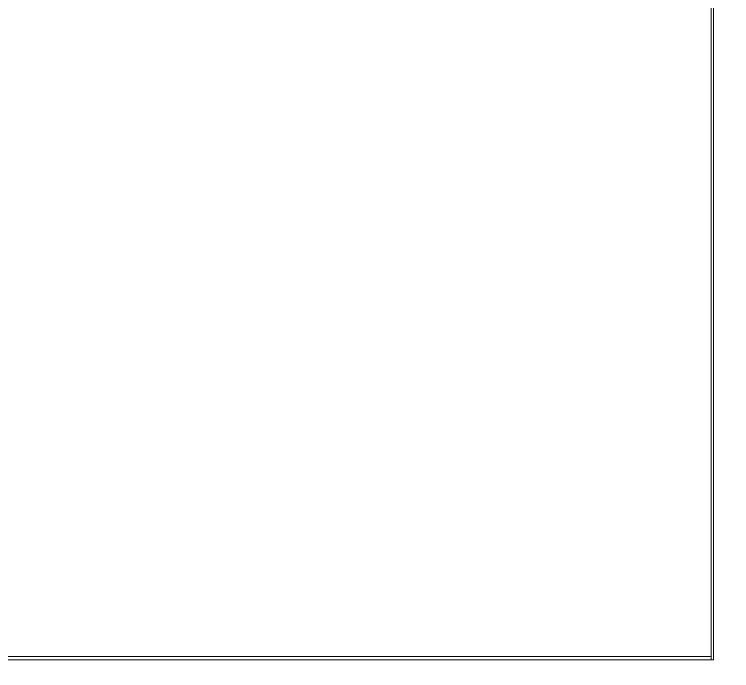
# Model space of a CAD drawing. Header units: millimetres. Extents: x 1359 to 3577, y 1336 to 3557.
# Drawn here: x 2588.19 to 2602.48, y 3258.58 to 3271.65 of the extents above; entities that cross this region are included whole.
import ezdxf

# ---------------------------------------------------------------- set-up
doc = ezdxf.new("R2010")
doc.units = ezdxf.units.MM
doc.set_wipeout_variables(frame=1)
doc.layers.add('000-PI-Oprema', color=30, linetype='Continuous', lineweight=5)

msp = doc.modelspace()

# ---------------------------------------------------------------- wipeouts: each hides what was drawn before it
msp.add_wipeout([(2556.571, 3330.083), (2626.371, 3330.083), (2626.371, 3183.083), (2556.571, 3183.083)])

# ---------------------------------------------------------------- next in the draw order: linework, layer by layer
at = {"layer": '000-PI-Oprema', "color": 0, "linetype": 'ByBlock', "lineweight": 0}
for p, q in [((2602.071, 3258.867), (2602.071, 3310.391)), ((2602.071, 3258.867), (2602.071, 3310.391)), ((2602.121, 3258.802), (2602.121, 3310.478)), ((2602.121, 3258.802), (2602.121, 3310.478)), ((2602.121, 3258.802), (2562.121, 3258.802)), ((2602.121, 3258.802), (2562.121, 3258.802)), ((2602.071, 3258.867), (2562.171, 3258.867)), ((2602.071, 3258.867), (2562.171, 3258.867)), ((2602.071, 3258.802), (2602.071, 3258.867)), ((2602.071, 3258.802), (2602.071, 3258.867))]:
    msp.add_line(p, q, dxfattribs=at)

doc.saveas('drawing.dxf')
